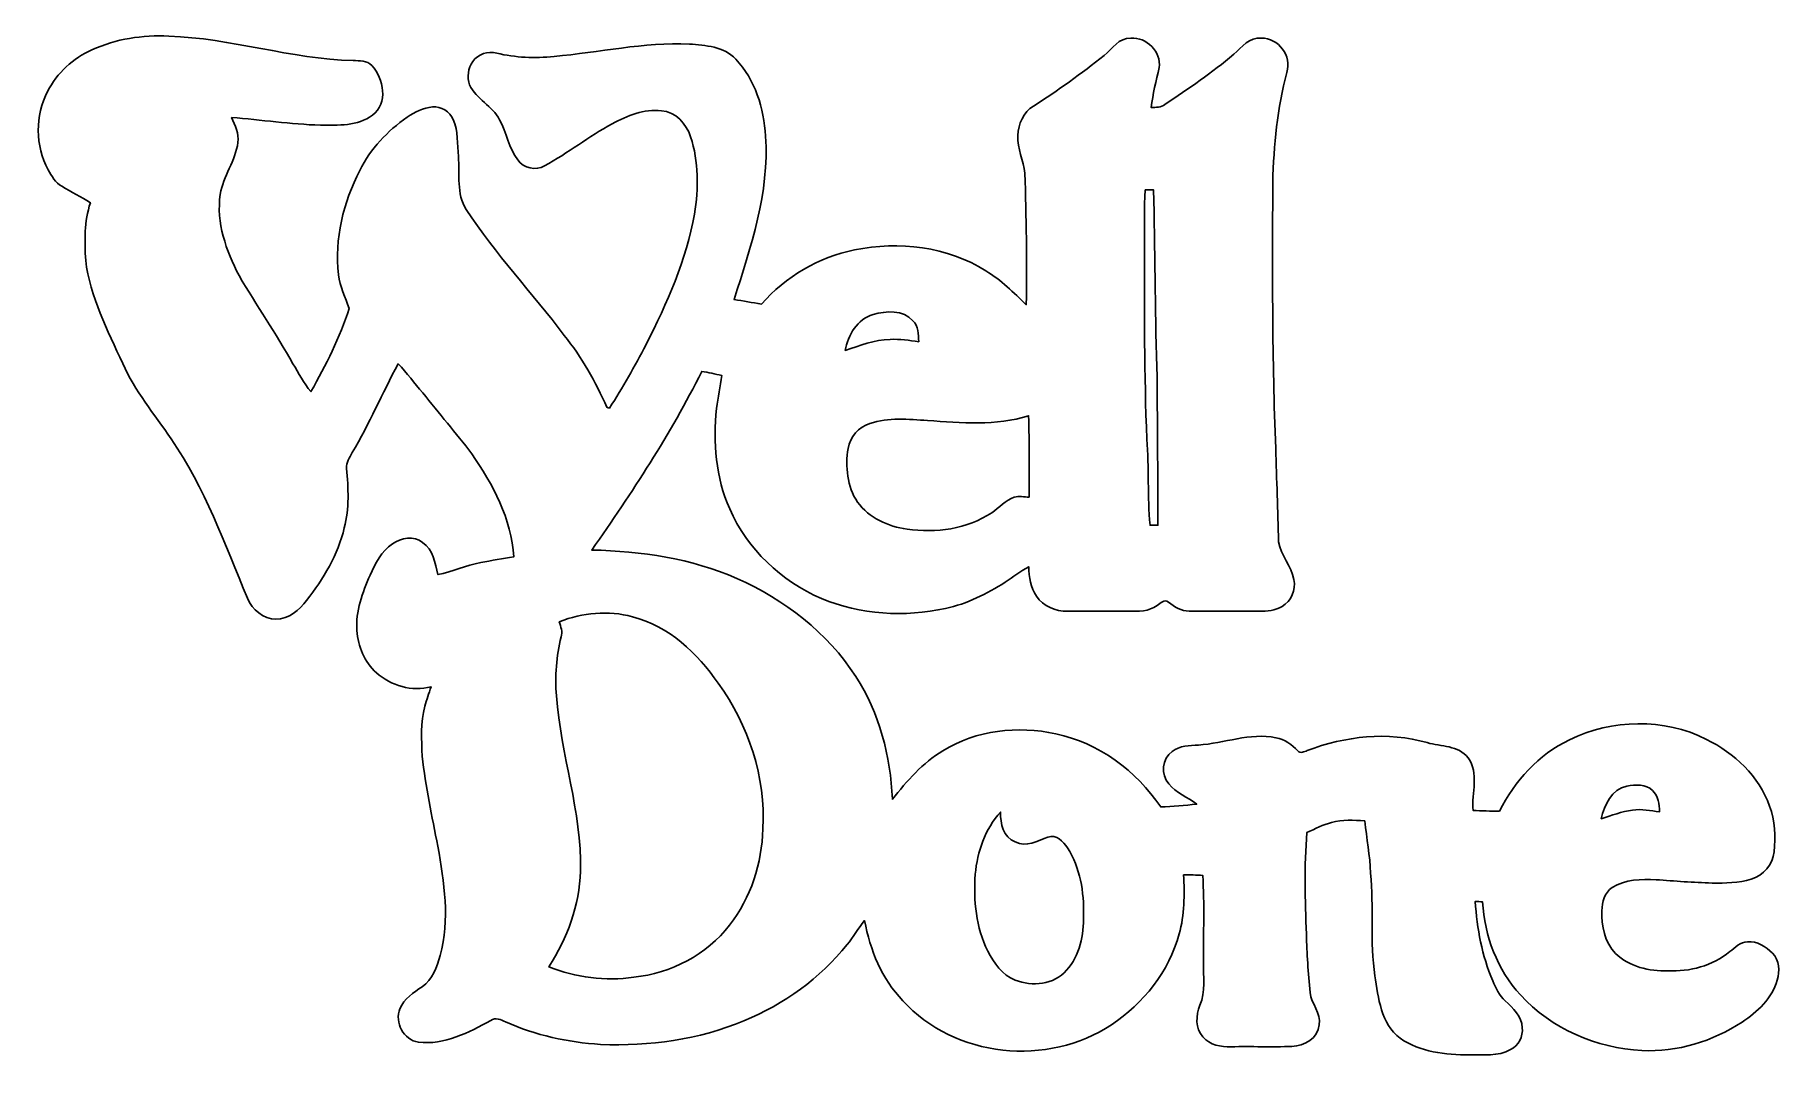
# Model space of a CAD drawing. Header units: centimetres. Extents: x -13.2 to 13.1, y -7.9 to 7.7.
import ezdxf

# ---------------------------------------------------------------- set-up
doc = ezdxf.new("R2010")
doc.units = ezdxf.units.CM
doc.header["$MEASUREMENT"] = 0
doc.layers.add('Camada 1', color=7, linetype='Continuous')

msp = doc.modelspace()

# ---------------------------------------------------------------- linework, layer by layer
at = {"layer": 'Camada 1', "color": 156}
for points, knots in [([(-12.37685, 7.50534), (-12.01561, 7.67257), (-11.61238, 7.73112), (-11.21656, 7.71277), (-11.21656, 7.71277), (-10.27712, 7.68244), (-9.37224, 7.36564), (-8.43174, 7.34377), (-8.43174, 7.34377), (-8.33508, 7.33743), (-8.2176, 7.35083), (-8.14916, 7.26651), (-8.14916, 7.26651), (-7.9636, 7.07036), (-7.90117, 6.69748), (-8.13893, 6.51615), (-8.13893, 6.51615), (-8.36471, 6.35212), (-8.65963, 6.36481), (-8.92492, 6.36693), (-8.92492, 6.36693), (-9.37471, 6.38033), (-9.82027, 6.44947), (-10.26865, 6.48194), (-10.26865, 6.48194), (-10.21362, 6.36481), (-10.15153, 6.24063), (-10.17235, 6.10658), (-10.17235, 6.10658), (-10.20833, 5.82894), (-10.39459, 5.59822), (-10.43798, 5.32129), (-10.43798, 5.32129), (-10.50395, 4.89444), (-10.34873, 4.4697), (-10.15541, 4.09539), (-10.15541, 4.09539), (-9.89153, 3.6463), (-9.59802, 3.21486), (-9.34014, 2.76189), (-9.34014, 2.76189), (-9.25548, 2.61796), (-9.17575, 2.47015), (-9.06992, 2.33997), (-9.06992, 2.33997), (-8.84132, 2.74038), (-8.6307, 3.15806), (-8.49065, 3.59762), (-8.49065, 3.59762), (-8.55345, 3.76449), (-8.62788, 3.92888), (-8.65258, 4.10703), (-8.65258, 4.10703), (-8.7196, 4.65067), (-8.57567, 5.2003), (-8.33084, 5.68325), (-8.33084, 5.68325), (-8.16892, 6.0092), (-7.9121, 6.28085), (-7.61505, 6.48723), (-7.61505, 6.48723), (-7.49969, 6.56449), (-7.37164, 6.63187), (-7.23089, 6.64209), (-7.23089, 6.64209), (-7.10106, 6.65232), (-6.97264, 6.57331), (-6.9208, 6.45476), (-6.9208, 6.45476), (-6.83682, 6.27909), (-6.86364, 6.07976), (-6.84001, 5.89173), (-6.84001, 5.89173), (-6.82166, 5.62468), (-6.87175, 5.33259), (-6.72394, 5.09198), (-6.72394, 5.09198), (-6.2812, 4.41924), (-5.72593, 3.83151), (-5.24157, 3.18981), (-5.24157, 3.18981), (-4.97981, 2.85855), (-4.76603, 2.49096), (-4.59739, 2.10431), (-4.59739, 2.10431), (-4.58786, 2.10114), (-4.56917, 2.09408), (-4.55965, 2.09091), (-4.55965, 2.09091), (-4.35856, 2.40064), (-4.179, 2.72415), (-4.00578, 3.05047), (-4.00578, 3.05047), (-3.68757, 3.67665), (-3.40218, 4.33), (-3.27342, 5.02425), (-3.27342, 5.02425), (-3.21486, 5.41055), (-3.2071, 5.81766), (-3.33375, 6.19159), (-3.33375, 6.19159), (-3.39619, 6.38703), (-3.55669, 6.5726), (-3.77331, 6.58495), (-3.77331, 6.58495), (-4.03754, 6.61846), (-4.28978, 6.5098), (-4.51731, 6.3888), (-4.51731, 6.3888), (-4.86938, 6.19619), (-5.18653, 5.94501), (-5.53826, 5.75239), (-5.53826, 5.75239), (-5.67195, 5.67195), (-5.85399, 5.71782), (-5.9443, 5.84093), (-5.9443, 5.84093), (-6.07871, 6.02226), (-6.11433, 6.25157), (-6.21805, 6.44806), (-6.21805, 6.44806), (-6.326, 6.66009), (-6.56836, 6.76098), (-6.67419, 6.97442), (-6.67419, 6.97442), (-6.70701, 7.09083), (-6.70102, 7.22877), (-6.62445, 7.32788), (-6.62445, 7.32788), (-6.54507, 7.44007), (-6.39514, 7.49265), (-6.26285, 7.45455), (-6.26285, 7.45455), (-5.97923, 7.38893), (-5.68571, 7.3734), (-5.39644, 7.40657), (-5.39644, 7.40657), (-4.71452, 7.46371), (-4.0393, 7.62353), (-3.35173, 7.59319), (-3.35173, 7.59319), (-3.10761, 7.57449), (-2.83138, 7.55438), (-2.65148, 7.36564), (-2.65148, 7.36564), (-2.35479, 7.0559), (-2.22815, 6.62023), (-2.20132, 6.20077), (-2.20132, 6.20077), (-2.14066, 5.34987), (-2.42359, 4.52966), (-2.67616, 3.73133), (-2.67616, 3.73133), (-2.53787, 3.71264), (-2.40135, 3.6844), (-2.26306, 3.6636), (-2.26306, 3.6636), (-1.89547, 4.0767), (-1.39982, 4.37549), (-0.85548, 4.48274), (-0.85548, 4.48274), (-0.18555, 4.61822), (0.54609, 4.53636), (1.12959, 4.16348), (1.12959, 4.16348), (1.36102, 4.02978), (1.54552, 3.83504), (1.73848, 3.65407), (1.73848, 3.65407), (1.75224, 4.31658), (1.73743, 4.97981), (1.71662, 5.64198), (1.71662, 5.64198), (1.70074, 5.8353), (1.59631, 6.01345), (1.60972, 6.21064), (1.60972, 6.21064), (1.61783, 6.38352), (1.69438, 6.56342), (1.84784, 6.6548), (1.84784, 6.6548), (2.21614, 6.89222), (2.57352, 7.14621), (2.91394, 7.42209), (2.91394, 7.42209), (3.03742, 7.52086), (3.13867, 7.68984), (3.31681, 7.68139), (3.31681, 7.68139), (3.55811, 7.70361), (3.77718, 7.4743), (3.74755, 7.23618), (3.74755, 7.23618), (3.69922, 7.03684), (3.64949, 6.83789), (3.62584, 6.63363), (3.62584, 6.63363), (3.69605, 6.63892), (3.77367, 6.63256), (3.83222, 6.68055), (3.83222, 6.68055), (4.18994, 6.91727), (4.54377, 7.16209), (4.87257, 7.43795), (4.87257, 7.43795), (4.99392, 7.54345), (5.1075, 7.70748), (5.29059, 7.68103), (5.29059, 7.68103), (5.54531, 7.68914), (5.75944, 7.40762), (5.67336, 7.16526), (5.67336, 7.16526), (5.52838, 6.6234), (5.47933, 6.06212), (5.46169, 5.50298), (5.46169, 5.50298), (5.45782, 4.16207), (5.45112, 2.82117), (5.50686, 1.48132), (5.50686, 1.48132), (5.52026, 1.01141), (5.54002, 0.54222), (5.55025, 0.07267), (5.55025, 0.07267), (5.58517, -0.13299), (5.73863, -0.29632), (5.78272, -0.49988), (5.78272, -0.49988), (5.81377, -0.65405), (5.7425, -0.82902), (5.60246, -0.90557), (5.60246, -0.90557), (5.49909, -0.96767), (5.37598, -0.98071), (5.2578, -0.9779), (5.2578, -0.9779), (4.90536, -0.97401), (4.55295, -0.98), (4.20051, -0.97508), (4.20051, -0.97508), (4.07952, -0.97861), (3.97756, -0.91052), (3.88549, -0.84067), (3.88549, -0.84067), (3.82517, -0.7888), (3.76555, -0.86184), (3.7151, -0.89041), (3.7151, -0.89041), (3.59127, -0.9846), (3.42864, -0.97825), (3.28153, -0.97754), (3.28153, -0.97754), (2.97497, -0.97579), (2.66841, -0.9772), (2.36149, -0.97754), (2.36149, -0.97754), (2.18193, -0.98319), (1.99424, -0.90452), (1.89264, -0.75211), (1.89264, -0.75211), (1.80269, -0.6223), (1.78082, -0.46073), (1.77623, -0.30656), (1.77623, -0.30656), (1.64923, -0.37076), (1.54094, -0.46426), (1.42027, -0.53903), (1.42027, -0.53903), (1.14335, -0.71578), (0.84384, -0.86747), (0.52, -0.93451), (0.52, -0.93451), (-0.10159, -1.07138), (-0.76799, -1.03292), (-1.35784, -0.78563), (-1.35784, -0.78563), (-1.96179, -0.52105), (-2.47826, -0.03951), (-2.74284, 0.56902), (-2.74284, 0.56902), (-2.95346, 1.04315), (-2.99261, 1.5748), (-2.94181, 2.08597), (-2.94181, 2.08597), (-2.92417, 2.2539), (-2.8776, 2.41723), (-2.86278, 2.5855), (-2.86278, 2.5855), (-2.96367, 2.60597), (-3.06351, 2.63065), (-3.16547, 2.64478), (-3.16547, 2.64478), (-3.63714, 1.69827), (-4.21886, 0.81173), (-4.82528, -0.05291), (-4.82528, -0.05291), (-4.07775, -0.0716), (-3.32176, -0.17921), (-2.63313, -0.48436), (-2.63313, -0.48436), (-1.91523, -0.8001), (-1.26541, -1.30104), (-0.83714, -1.96391), (-0.83714, -1.96391), (-0.47941, -2.51459), (-0.31396, -3.1683), (-0.28397, -3.81952), (-0.28397, -3.81952), (-0.0649, -3.54224), (0.17215, -3.26989), (0.47978, -3.08821), (0.47978, -3.08821), (0.98248, -2.77247), (1.61079, -2.70298), (2.18405, -2.83138), (2.18405, -2.83138), (2.83457, -2.96474), (3.40006, -3.39054), (3.76872, -3.93522), (3.76872, -3.93522), (3.95076, -3.92852), (4.13244, -3.91195), (4.31375, -3.89431), (4.31375, -3.89431), (4.17688, -3.786), (4.0019, -3.72709), (3.89113, -3.58739), (3.89113, -3.58739), (3.7666, -3.4491), (3.78919, -3.20569), (3.94299, -3.09808), (3.94299, -3.09808), (4.05411, -3.00708), (4.2037, -3.00989), (4.33916, -3.00002), (4.33916, -3.00002), (4.73109, -2.97602), (5.11457, -2.80987), (5.51039, -2.8889), (5.51039, -2.8889), (5.64198, -2.91358), (5.75239, -2.99261), (5.8427, -3.08785), (5.8427, -3.08785), (5.87869, -3.1376), (5.93724, -3.09562), (5.9817, -3.08504), (5.9817, -3.08504), (6.55425, -2.86419), (7.20054, -2.79047), (7.79568, -2.96403), (7.79568, -2.96403), (8.00417, -3.02648), (8.26769, -3.00002), (8.41304, -3.19334), (8.41304, -3.19334), (8.58414, -3.42511), (8.4642, -3.72426), (8.48713, -3.98709), (8.48713, -3.98709), (8.61976, -3.9945), (8.75276, -3.99979), (8.88612, -4.00015), (8.88612, -4.00015), (9.11647, -3.54436), (9.47844, -3.14359), (9.94339, -2.92099), (9.94339, -2.92099), (10.58333, -2.60879), (11.37355, -2.58692), (12.01242, -2.91394), (12.01242, -2.91394), (12.43576, -3.12067), (12.809, -3.47098), (12.9674, -3.92253), (12.9674, -3.92253), (13.0496, -4.14267), (13.0563, -4.38221), (13.03479, -4.61398), (13.03479, -4.61398), (13.0182, -4.80484), (12.87251, -4.9717), (12.69118, -5.02708), (12.69118, -5.02708), (12.50102, -5.08987), (12.29783, -5.08528), (12.10027, -5.08494), (12.10027, -5.08494), (11.81734, -5.07683), (11.53512, -5.0567), (11.2529, -5.03519), (11.2529, -5.03519), (11.02924, -5.02567), (10.78442, -5.02708), (10.59003, -5.15338), (10.59003, -5.15338), (10.47326, -5.22781), (10.44115, -5.37386), (10.4334, -5.50298), (10.4334, -5.50298), (10.42492, -5.73229), (10.47396, -5.9817), (10.6419, -6.14997), (10.6419, -6.14997), (10.84826, -6.35105), (11.14848, -6.42126), (11.42965, -6.41208), (11.42965, -6.41208), (11.76126, -6.42584), (12.10875, -6.34012), (12.36556, -6.12174), (12.36556, -6.12174), (12.44494, -6.05861), (12.52643, -5.97817), (12.63438, -5.97605), (12.63438, -5.97605), (12.78113, -5.95736), (12.91237, -6.04697), (13.01114, -6.14574), (13.01114, -6.14574), (13.11485, -6.25122), (13.1265, -6.41597), (13.08206, -6.55109), (13.08206, -6.55109), (13.00726, -6.82941), (12.78113, -7.03192), (12.55112, -7.18819), (12.55112, -7.18819), (12.10486, -7.47572), (11.57323, -7.64645), (11.03911, -7.61505), (11.03911, -7.61505), (10.35227, -7.58296), (9.66964, -7.28802), (9.20396, -6.77686), (9.20396, -6.77686), (8.85225, -6.3948), (8.6614, -5.88539), (8.63141, -5.37069), (8.63141, -5.37069), (8.6039, -5.36857), (8.54886, -5.36468), (8.52134, -5.36256), (8.52134, -5.36256), (8.54569, -5.77215), (8.62329, -6.18348), (8.78557, -6.56166), (8.78557, -6.56166), (8.83496, -6.67032), (8.88223, -6.78532), (8.97502, -6.8654), (8.97502, -6.8654), (9.09214, -6.97406), (9.22584, -7.09894), (9.23149, -7.27109), (9.23149, -7.27109), (9.24524, -7.40375), (9.1768, -7.5452), (9.05403, -7.60341), (9.05403, -7.60341), (8.86388, -7.70784), (8.63952, -7.67749), (8.43173, -7.68173), (8.43173, -7.68173), (8.07332, -7.67927), (7.68702, -7.64433), (7.38681, -7.4302), (7.38681, -7.4302), (7.09365, -7.21289), (7.05731, -6.81955), (7.00546, -6.48687), (7.00546, -6.48687), (6.92502, -5.97322), (6.99206, -5.45217), (6.94055, -4.93642), (6.94055, -4.93642), (6.92962, -4.67147), (6.88021, -4.41042), (6.85236, -4.14725), (6.85236, -4.14725), (6.68548, -4.13278), (6.51333, -4.12255), (6.3507, -4.16947), (6.3507, -4.16947), (6.22017, -4.20334), (6.10059, -4.26578), (5.97887, -4.32152), (5.97887, -4.32152), (5.93478, -4.832), (5.94854, -5.34492), (5.97217, -5.85611), (5.97217, -5.85611), (5.97252, -6.15138), (6.00039, -6.44525), (6.02862, -6.7391), (6.02862, -6.7391), (6.03956, -6.91268), (6.20041, -7.04708), (6.16303, -7.22877), (6.16303, -7.22877), (6.14749, -7.43091), (5.9376, -7.54873), (5.75203, -7.55473), (5.75203, -7.55473), (5.44547, -7.56391), (5.13891, -7.55402), (4.83234, -7.55931), (4.83234, -7.55931), (4.67995, -7.56567), (4.50956, -7.53533), (4.40796, -7.41079), (4.40796, -7.41079), (4.28695, -7.28239), (4.30142, -7.08483), (4.36209, -6.93208), (4.36209, -6.93208), (4.45099, -6.72535), (4.40831, -6.4971), (4.41747, -6.27944), (4.41747, -6.27944), (4.40972, -5.84341), (4.43442, -5.40631), (4.40372, -4.97134), (4.40372, -4.97134), (4.30776, -4.96429), (4.21145, -4.96181), (4.11585, -4.96147), (4.11585, -4.96147), (4.1275, -5.26026), (4.13278, -5.56541), (4.04636, -5.8554), (4.04636, -5.8554), (3.89714, -6.42196), (3.50767, -6.90421), (3.02541, -7.227), (3.02541, -7.227), (2.07044, -7.86694), (0.6491, -7.72759), (-0.12593, -6.86399), (-0.12593, -6.86399), (-0.44591, -6.5352), (-0.62089, -6.09706), (-0.70379, -5.65221), (-0.70379, -5.65221), (-0.80115, -5.76721), (-0.87488, -5.89915), (-0.96943, -6.01627), (-0.96943, -6.01627), (-1.37512, -6.52921), (-1.92651, -6.91585), (-2.52694, -7.16808), (-2.52694, -7.16808), (-3.20886, -7.45101), (-3.9571, -7.55368), (-4.69194, -7.52403), (-4.69194, -7.52403), (-5.18548, -7.49194), (-5.67725, -7.38681), (-6.12951, -7.18361), (-6.12951, -7.18361), (-6.19901, -7.15291), (-6.28049, -7.10812), (-6.35105, -7.16173), (-6.35105, -7.16173), (-6.68548, -7.34377), (-7.05026, -7.53709), (-7.44466, -7.49017), (-7.44466, -7.49017), (-7.67045, -7.45771), (-7.81049, -7.19137), (-7.72337, -6.98429), (-7.72337, -6.98429), (-7.66444, -6.82978), (-7.51699, -6.74193), (-7.38823, -6.65198), (-7.38823, -6.65198), (-7.23159, -6.54437), (-7.16808, -6.35387), (-7.11588, -6.18031), (-7.11588, -6.18031), (-6.9677, -5.63879), (-7.05484, -5.07188), (-7.15151, -4.53002), (-7.15151, -4.53002), (-7.24252, -4.07916), (-7.33743, -3.62795), (-7.38681, -3.17041), (-7.38681, -3.17041), (-7.3981, -2.91889), (-7.41856, -2.6603), (-7.3473, -2.41511), (-7.3473, -2.41511), (-7.32119, -2.31527), (-7.28591, -2.21826), (-7.25382, -2.12019), (-7.25382, -2.12019), (-7.54238, -2.19886), (-7.86024, -2.10185), (-8.08073, -1.90746), (-8.08073, -1.90746), (-8.26487, -1.74941), (-8.35554, -1.50812), (-8.37423, -1.27105), (-8.37423, -1.27105), (-8.39893, -0.9779), (-8.28921, -0.69673), (-8.17633, -0.43215), (-8.17633, -0.43215), (-8.09554, -0.2561), (-8.00276, -0.07126), (-7.83766, 0.04056), (-7.83766, 0.04056), (-7.70643, 0.13263), (-7.51699, 0.16262), (-7.38187, 0.06173), (-7.38187, 0.06173), (-7.22312, -0.04621), (-7.19101, -0.25011), (-7.15081, -0.42367), (-7.15081, -0.42367), (-6.93032, -0.38135), (-6.72394, -0.28751), (-6.5038, -0.24341), (-6.5038, -0.24341), (-6.33835, -0.2092), (-6.17114, -0.18274), (-6.00392, -0.15628), (-6.00392, -0.15628), (-6.04131, 0.41521), (-6.31718, 0.94085), (-6.64033, 1.40229), (-6.64033, 1.40229), (-6.87916, 1.7152), (-7.13422, 2.01507), (-7.38046, 2.32197), (-7.38046, 2.32197), (-7.50605, 2.46627), (-7.61576, 2.62431), (-7.75158, 2.75943), (-7.75158, 2.75943), (-7.98935, 2.31634), (-8.18973, 1.85384), (-8.44373, 1.41922), (-8.44373, 1.41922), (-8.48183, 1.34372), (-8.54251, 1.26929), (-8.5291, 1.17897), (-8.5291, 1.17897), (-8.50406, 0.88089), (-8.48783, 0.57538), (-8.56438, 0.28327), (-8.56438, 0.28327), (-8.65893, -0.12417), (-8.88047, -0.48718), (-9.13411, -0.81421), (-9.13411, -0.81421), (-9.24701, -0.96026), (-9.40293, -1.09536), (-9.59731, -1.09996), (-9.59731, -1.09996), (-9.78534, -1.09078), (-9.96033, -0.95815), (-10.02629, -0.78317), (-10.02629, -0.78317), (-10.37025, 0.0381), (-10.674, 0.88759), (-11.18022, 1.62736), (-11.18022, 1.62736), (-11.43599, 1.99848), (-11.72632, 2.35126), (-11.91294, 2.76542), (-11.91294, 2.76542), (-12.14119, 3.26743), (-12.40402, 3.76943), (-12.4721, 4.32435), (-12.4721, 4.32435), (-12.48974, 4.61503), (-12.49397, 4.91348), (-12.40084, 5.19358), (-12.40084, 5.19358), (-12.53877, 5.28601), (-12.6887, 5.35798), (-12.83123, 5.443), (-12.83123, 5.443), (-12.93071, 5.49592), (-12.98434, 5.59964), (-13.03655, 5.69419), (-13.03655, 5.69419), (-13.23551, 6.05401), (-13.23904, 6.5144), (-13.04643, 6.8774), (-13.04643, 6.8774), (-12.9032, 7.15432), (-12.66295, 7.38046), (-12.37685, 7.50534)], [0, 0, 0, 0, 0.00571429, 0.00571429, 0.00571429, 0.00571429, 0.01142857, 0.01142857, 0.01142857, 0.01142857, 0.01714286, 0.01714286, 0.01714286, 0.01714286, 0.02285714, 0.02285714, 0.02285714, 0.02285714, 0.02857143, 0.02857143, 0.02857143, 0.02857143, 0.03428571, 0.03428571, 0.03428571, 0.03428571, 0.04, 0.04, 0.04, 0.04, 0.04571429, 0.04571429, 0.04571429, 0.04571429, 0.05142857, 0.05142857, 0.05142857, 0.05142857, 0.05714286, 0.05714286, 0.05714286, 0.05714286, 0.06285714, 0.06285714, 0.06285714, 0.06285714, 0.06857143, 0.06857143, 0.06857143, 0.06857143, 0.07428571, 0.07428571, 0.07428571, 0.07428571, 0.08, 0.08, 0.08, 0.08, 0.08571429, 0.08571429, 0.08571429, 0.08571429, 0.09142857, 0.09142857, 0.09142857, 0.09142857, 0.09714286, 0.09714286, 0.09714286, 0.09714286, 0.10285714, 0.10285714, 0.10285714, 0.10285714, 0.10857143, 0.10857143, 0.10857143, 0.10857143, 0.11428571, 0.11428571, 0.11428571, 0.11428571, 0.12, 0.12, 0.12, 0.12, 0.12571429, 0.12571429, 0.12571429, 0.12571429, 0.13142857, 0.13142857, 0.13142857, 0.13142857, 0.13714286, 0.13714286, 0.13714286, 0.13714286, 0.14285714, 0.14285714, 0.14285714, 0.14285714, 0.14857143, 0.14857143, 0.14857143, 0.14857143, 0.15428571, 0.15428571, 0.15428571, 0.15428571, 0.16, 0.16, 0.16, 0.16, 0.16571429, 0.16571429, 0.16571429, 0.16571429, 0.17142857, 0.17142857, 0.17142857, 0.17142857, 0.17714286, 0.17714286, 0.17714286, 0.17714286, 0.18285714, 0.18285714, 0.18285714, 0.18285714, 0.18857143, 0.18857143, 0.18857143, 0.18857143, 0.19428571, 0.19428571, 0.19428571, 0.19428571, 0.2, 0.2, 0.2, 0.2, 0.20571429, 0.20571429, 0.20571429, 0.20571429, 0.21142857, 0.21142857, 0.21142857, 0.21142857, 0.21714286, 0.21714286, 0.21714286, 0.21714286, 0.22285714, 0.22285714, 0.22285714, 0.22285714, 0.22857143, 0.22857143, 0.22857143, 0.22857143, 0.23428571, 0.23428571, 0.23428571, 0.23428571, 0.24, 0.24, 0.24, 0.24, 0.24571429, 0.24571429, 0.24571429, 0.24571429, 0.25142857, 0.25142857, 0.25142857, 0.25142857, 0.25714286, 0.25714286, 0.25714286, 0.25714286, 0.26285714, 0.26285714, 0.26285714, 0.26285714, 0.26857143, 0.26857143, 0.26857143, 0.26857143, 0.27428571, 0.27428571, 0.27428571, 0.27428571, 0.28, 0.28, 0.28, 0.28, 0.28571429, 0.28571429, 0.28571429, 0.28571429, 0.29142857, 0.29142857, 0.29142857, 0.29142857, 0.29714286, 0.29714286, 0.29714286, 0.29714286, 0.30285714, 0.30285714, 0.30285714, 0.30285714, 0.30857143, 0.30857143, 0.30857143, 0.30857143, 0.31428571, 0.31428571, 0.31428571, 0.31428571, 0.32, 0.32, 0.32, 0.32, 0.32571429, 0.32571429, 0.32571429, 0.32571429, 0.33142857, 0.33142857, 0.33142857, 0.33142857, 0.33714286, 0.33714286, 0.33714286, 0.33714286, 0.34285714, 0.34285714, 0.34285714, 0.34285714, 0.34857143, 0.34857143, 0.34857143, 0.34857143, 0.35428571, 0.35428571, 0.35428571, 0.35428571, 0.36, 0.36, 0.36, 0.36, 0.36571429, 0.36571429, 0.36571429, 0.36571429, 0.37142857, 0.37142857, 0.37142857, 0.37142857, 0.37714286, 0.37714286, 0.37714286, 0.37714286, 0.38285714, 0.38285714, 0.38285714, 0.38285714, 0.38857143, 0.38857143, 0.38857143, 0.38857143, 0.39428571, 0.39428571, 0.39428571, 0.39428571, 0.4, 0.4, 0.4, 0.4, 0.40571429, 0.40571429, 0.40571429, 0.40571429, 0.41142857, 0.41142857, 0.41142857, 0.41142857, 0.41714286, 0.41714286, 0.41714286, 0.41714286, 0.42285714, 0.42285714, 0.42285714, 0.42285714, 0.42857143, 0.42857143, 0.42857143, 0.42857143, 0.43428571, 0.43428571, 0.43428571, 0.43428571, 0.44, 0.44, 0.44, 0.44, 0.44571429, 0.44571429, 0.44571429, 0.44571429, 0.45142857, 0.45142857, 0.45142857, 0.45142857, 0.45714286, 0.45714286, 0.45714286, 0.45714286, 0.46285714, 0.46285714, 0.46285714, 0.46285714, 0.46857143, 0.46857143, 0.46857143, 0.46857143, 0.47428571, 0.47428571, 0.47428571, 0.47428571, 0.48, 0.48, 0.48, 0.48, 0.48571429, 0.48571429, 0.48571429, 0.48571429, 0.49142857, 0.49142857, 0.49142857, 0.49142857, 0.49714286, 0.49714286, 0.49714286, 0.49714286, 0.50285714, 0.50285714, 0.50285714, 0.50285714, 0.50857143, 0.50857143, 0.50857143, 0.50857143, 0.51428571, 0.51428571, 0.51428571, 0.51428571, 0.52, 0.52, 0.52, 0.52, 0.52571429, 0.52571429, 0.52571429, 0.52571429, 0.53142857, 0.53142857, 0.53142857, 0.53142857, 0.53714286, 0.53714286, 0.53714286, 0.53714286, 0.54285714, 0.54285714, 0.54285714, 0.54285714, 0.54857143, 0.54857143, 0.54857143, 0.54857143, 0.55428571, 0.55428571, 0.55428571, 0.55428571, 0.56, 0.56, 0.56, 0.56, 0.56571429, 0.56571429, 0.56571429, 0.56571429, 0.57142857, 0.57142857, 0.57142857, 0.57142857, 0.57714286, 0.57714286, 0.57714286, 0.57714286, 0.58285714, 0.58285714, 0.58285714, 0.58285714, 0.58857143, 0.58857143, 0.58857143, 0.58857143, 0.59428571, 0.59428571, 0.59428571, 0.59428571, 0.6, 0.6, 0.6, 0.6, 0.60571429, 0.60571429, 0.60571429, 0.60571429, 0.61142857, 0.61142857, 0.61142857, 0.61142857, 0.61714286, 0.61714286, 0.61714286, 0.61714286, 0.62285714, 0.62285714, 0.62285714, 0.62285714, 0.62857143, 0.62857143, 0.62857143, 0.62857143, 0.63428571, 0.63428571, 0.63428571, 0.63428571, 0.64, 0.64, 0.64, 0.64, 0.64571429, 0.64571429, 0.64571429, 0.64571429, 0.65142857, 0.65142857, 0.65142857, 0.65142857, 0.65714286, 0.65714286, 0.65714286, 0.65714286, 0.66285714, 0.66285714, 0.66285714, 0.66285714, 0.66857143, 0.66857143, 0.66857143, 0.66857143, 0.67428571, 0.67428571, 0.67428571, 0.67428571, 0.68, 0.68, 0.68, 0.68, 0.68571429, 0.68571429, 0.68571429, 0.68571429, 0.69142857, 0.69142857, 0.69142857, 0.69142857, 0.69714286, 0.69714286, 0.69714286, 0.69714286, 0.70285714, 0.70285714, 0.70285714, 0.70285714, 0.70857143, 0.70857143, 0.70857143, 0.70857143, 0.71428571, 0.71428571, 0.71428571, 0.71428571, 0.72, 0.72, 0.72, 0.72, 0.72571429, 0.72571429, 0.72571429, 0.72571429, 0.73142857, 0.73142857, 0.73142857, 0.73142857, 0.73714286, 0.73714286, 0.73714286, 0.73714286, 0.74285714, 0.74285714, 0.74285714, 0.74285714, 0.74857143, 0.74857143, 0.74857143, 0.74857143, 0.75428571, 0.75428571, 0.75428571, 0.75428571, 0.76, 0.76, 0.76, 0.76, 0.76571429, 0.76571429, 0.76571429, 0.76571429, 0.77142857, 0.77142857, 0.77142857, 0.77142857, 0.77714286, 0.77714286, 0.77714286, 0.77714286, 0.78285714, 0.78285714, 0.78285714, 0.78285714, 0.78857143, 0.78857143, 0.78857143, 0.78857143, 0.79428571, 0.79428571, 0.79428571, 0.79428571, 0.8, 0.8, 0.8, 0.8, 0.80571429, 0.80571429, 0.80571429, 0.80571429, 0.81142857, 0.81142857, 0.81142857, 0.81142857, 0.81714286, 0.81714286, 0.81714286, 0.81714286, 0.82285714, 0.82285714, 0.82285714, 0.82285714, 0.82857143, 0.82857143, 0.82857143, 0.82857143, 0.83428571, 0.83428571, 0.83428571, 0.83428571, 0.84, 0.84, 0.84, 0.84, 0.84571429, 0.84571429, 0.84571429, 0.84571429, 0.85142857, 0.85142857, 0.85142857, 0.85142857, 0.85714286, 0.85714286, 0.85714286, 0.85714286, 0.86285714, 0.86285714, 0.86285714, 0.86285714, 0.86857143, 0.86857143, 0.86857143, 0.86857143, 0.87428571, 0.87428571, 0.87428571, 0.87428571, 0.88, 0.88, 0.88, 0.88, 0.88571429, 0.88571429, 0.88571429, 0.88571429, 0.89142857, 0.89142857, 0.89142857, 0.89142857, 0.89714286, 0.89714286, 0.89714286, 0.89714286, 0.90285714, 0.90285714, 0.90285714, 0.90285714, 0.90857143, 0.90857143, 0.90857143, 0.90857143, 0.91428571, 0.91428571, 0.91428571, 0.91428571, 0.92, 0.92, 0.92, 0.92, 0.92571429, 0.92571429, 0.92571429, 0.92571429, 0.93142857, 0.93142857, 0.93142857, 0.93142857, 0.93714286, 0.93714286, 0.93714286, 0.93714286, 0.94285714, 0.94285714, 0.94285714, 0.94285714, 0.94857143, 0.94857143, 0.94857143, 0.94857143, 0.95428571, 0.95428571, 0.95428571, 0.95428571, 0.96, 0.96, 0.96, 0.96, 0.96571429, 0.96571429, 0.96571429, 0.96571429, 0.97142857, 0.97142857, 0.97142857, 0.97142857, 0.97714286, 0.97714286, 0.97714286, 0.97714286, 0.98285714, 0.98285714, 0.98285714, 0.98285714, 0.98857143, 0.98857143, 0.98857143, 0.98857143, 1, 1, 1, 1]), ([(3.53272, 5.39114), (3.53272, 5.39114), (3.53272, 5.39114), (3.53272, 5.39114), (3.53272, 5.39114), (3.51437, 5.1114), (3.52777, 4.83093), (3.52354, 4.55083), (3.52354, 4.55083), (3.52142, 3.5747), (3.52, 2.5982), (3.55988, 1.62243), (3.55988, 1.62243), (3.59445, 1.18957), (3.56729, 0.75352), (3.60749, 0.32103), (3.60749, 0.32103), (3.64737, 0.32137), (3.68723, 0.32173), (3.72745, 0.32173), (3.72745, 0.32173), (3.72568, 1.12006), (3.71934, 1.91805), (3.71228, 2.71638), (3.71228, 2.71638), (3.67946, 3.60749), (3.68757, 4.49967), (3.65865, 5.3908), (3.65865, 5.3908), (3.61631, 5.39114), (3.57433, 5.39114), (3.53272, 5.39114)], [0, 0, 0, 0, 0.11111111, 0.11111111, 0.11111111, 0.11111111, 0.22222222, 0.22222222, 0.22222222, 0.22222222, 0.33333333, 0.33333333, 0.33333333, 0.33333333, 0.44444444, 0.44444444, 0.44444444, 0.44444444, 0.55555556, 0.55555556, 0.55555556, 0.55555556, 0.66666667, 0.66666667, 0.66666667, 0.66666667, 0.77777778, 0.77777778, 0.77777778, 0.77777778, 1, 1, 1, 1]), ([(-0.57538, 3.50519), (-0.57538, 3.50519), (-0.57538, 3.50519), (-0.57538, 3.50519), (-0.57538, 3.50519), (-0.81526, 3.43464), (-0.95391, 3.19475), (-0.9973, 2.96192), (-0.9973, 2.96192), (-0.77681, 3.03705), (-0.55491, 3.12561), (-0.31855, 3.13019), (-0.31855, 3.13019), (-0.17322, 3.13831), (-0.02962, 3.11221), (0.11394, 3.09421), (0.11394, 3.09421), (0.10548, 3.20357), (0.11465, 3.33162), (0.02611, 3.41241), (0.02611, 3.41241), (-0.12417, 3.57928), (-0.37818, 3.56059), (-0.57538, 3.50519)], [0, 0, 0, 0, 0.14285714, 0.14285714, 0.14285714, 0.14285714, 0.28571429, 0.28571429, 0.28571429, 0.28571429, 0.42857143, 0.42857143, 0.42857143, 0.42857143, 0.57142857, 0.57142857, 0.57142857, 0.57142857, 0.71428571, 0.71428571, 0.71428571, 0.71428571, 1, 1, 1, 1]), ([(0.24694, 1.90287), (0.24694, 1.90287), (0.24694, 1.90287), (0.24694, 1.90287), (0.24694, 1.90287), (-0.04234, 1.9251), (-0.34395, 1.95085), (-0.62371, 1.85773), (-0.62371, 1.85773), (-0.79199, 1.80374), (-0.92709, 1.6591), (-0.95425, 1.48237), (-0.95425, 1.48237), (-0.99589, 1.2086), (-0.97189, 0.90557), (-0.81068, 0.67132), (-0.81068, 0.67132), (-0.63994, 0.42898), (-0.3496, 0.30232), (-0.06314, 0.26317), (-0.06314, 0.26317), (0.37217, 0.19826), (0.8449, 0.26246), (1.21637, 0.51082), (1.21637, 0.51082), (1.33314, 0.58384), (1.42027, 0.70414), (1.55645, 0.74436), (1.55645, 0.74436), (1.62947, 0.76412), (1.70602, 0.74824), (1.78047, 0.74577), (1.78047, 0.74577), (1.77765, 1.15569), (1.78929, 1.56562), (1.772, 1.97484), (1.772, 1.97484), (1.27811, 1.81575), (0.75494, 1.8743), (0.24694, 1.90287)], [0, 0, 0, 0, 0.09090909, 0.09090909, 0.09090909, 0.09090909, 0.18181818, 0.18181818, 0.18181818, 0.18181818, 0.27272727, 0.27272727, 0.27272727, 0.27272727, 0.36363636, 0.36363636, 0.36363636, 0.36363636, 0.45454545, 0.45454545, 0.45454545, 0.45454545, 0.54545455, 0.54545455, 0.54545455, 0.54545455, 0.63636364, 0.63636364, 0.63636364, 0.63636364, 0.72727273, 0.72727273, 0.72727273, 0.72727273, 0.81818182, 0.81818182, 0.81818182, 0.81818182, 1, 1, 1, 1]), ([(-5.31671, -1.13629), (-5.31671, -1.13629), (-5.31671, -1.13629), (-5.31671, -1.13629), (-5.31671, -1.13629), (-5.29449, -1.21108), (-5.26204, -1.28869), (-5.28849, -1.36735), (-5.28849, -1.36735), (-5.35939, -1.65805), (-5.38833, -1.96037), (-5.36046, -2.25882), (-5.36046, -2.25882), (-5.29378, -3.14783), (-4.97557, -4.00614), (-4.99674, -4.90361), (-4.99674, -4.90361), (-5.01015, -5.42079), (-5.19747, -5.91855), (-5.47299, -6.35175), (-5.47299, -6.35175), (-5.06871, -6.51581), (-4.61997, -6.57014), (-4.18818, -6.5084), (-4.18818, -6.5084), (-3.62937, -6.44771), (-3.08751, -6.1729), (-2.74637, -5.71994), (-2.74637, -5.71994), (-2.41864, -5.31035), (-2.25707, -4.7872), (-2.24013, -4.2672), (-2.24013, -4.2672), (-2.19533, -3.48297), (-2.45745, -2.70016), (-2.91465, -2.06762), (-2.91465, -2.06762), (-3.23074, -1.61325), (-3.66148, -1.2012), (-4.21145, -1.06221), (-4.21145, -1.06221), (-4.57694, -0.96026), (-4.96569, -1.00117), (-5.31671, -1.13629)], [0, 0, 0, 0, 0.08333333, 0.08333333, 0.08333333, 0.08333333, 0.16666667, 0.16666667, 0.16666667, 0.16666667, 0.25, 0.25, 0.25, 0.25, 0.33333333, 0.33333333, 0.33333333, 0.33333333, 0.41666667, 0.41666667, 0.41666667, 0.41666667, 0.5, 0.5, 0.5, 0.5, 0.58333333, 0.58333333, 0.58333333, 0.58333333, 0.66666667, 0.66666667, 0.66666667, 0.66666667, 0.75, 0.75, 0.75, 0.75, 0.83333333, 0.83333333, 0.83333333, 0.83333333, 1, 1, 1, 1]), ([(10.80947, -3.61984), (10.80947, -3.61984), (10.80947, -3.61984), (10.80947, -3.61984), (10.80947, -3.61984), (10.58087, -3.66994), (10.47255, -3.90666), (10.42492, -4.11409), (10.42492, -4.11409), (10.58087, -4.06541), (10.73467, -4.00297), (10.89871, -3.98463), (10.89871, -3.98463), (11.03417, -3.96063), (11.16965, -3.99486), (11.30477, -4.0079), (11.30477, -4.0079), (11.30053, -3.89466), (11.28713, -3.76907), (11.19893, -3.68793), (11.19893, -3.68793), (11.09909, -3.58281), (10.93927, -3.60257), (10.80947, -3.61984)], [0, 0, 0, 0, 0.14285714, 0.14285714, 0.14285714, 0.14285714, 0.28571429, 0.28571429, 0.28571429, 0.28571429, 0.42857143, 0.42857143, 0.42857143, 0.42857143, 0.57142857, 0.57142857, 0.57142857, 0.57142857, 0.71428571, 0.71428571, 0.71428571, 0.71428571, 1, 1, 1, 1]), ([(0.96697, -4.95299), (0.96697, -4.95299), (0.96697, -4.95299), (0.96697, -4.95299), (0.96697, -4.95299), (0.93873, -5.34599), (0.97861, -5.75627), (1.15605, -6.11328), (1.15605, -6.11328), (1.24882, -6.29284), (1.37442, -6.47593), (1.57091, -6.55109), (1.57091, -6.55109), (1.82667, -6.65373), (2.159, -6.62305), (2.34631, -6.40432), (2.34631, -6.40432), (2.54387, -6.17926), (2.6109, -5.86668), (2.60314, -5.57388), (2.60314, -5.57388), (2.61479, -5.22111), (2.54881, -4.85527), (2.36114, -4.55188), (2.36114, -4.55188), (2.29729, -4.45876), (2.19109, -4.34269), (2.06587, -4.39173), (2.06587, -4.39173), (1.90958, -4.44887), (1.73637, -4.55117), (1.57091, -4.46334), (1.57091, -4.46334), (1.39064, -4.39525), (1.34301, -4.18606), (1.35078, -4.01355), (1.35078, -4.01355), (1.11337, -4.26578), (0.99905, -4.61327), (0.96697, -4.95299)], [0, 0, 0, 0, 0.09090909, 0.09090909, 0.09090909, 0.09090909, 0.18181818, 0.18181818, 0.18181818, 0.18181818, 0.27272727, 0.27272727, 0.27272727, 0.27272727, 0.36363636, 0.36363636, 0.36363636, 0.36363636, 0.45454545, 0.45454545, 0.45454545, 0.45454545, 0.54545455, 0.54545455, 0.54545455, 0.54545455, 0.63636364, 0.63636364, 0.63636364, 0.63636364, 0.72727273, 0.72727273, 0.72727273, 0.72727273, 0.81818182, 0.81818182, 0.81818182, 0.81818182, 1, 1, 1, 1])]:
    msp.add_open_spline(points, degree=3, knots=knots, dxfattribs=at)

doc.saveas('drawing.dxf')
